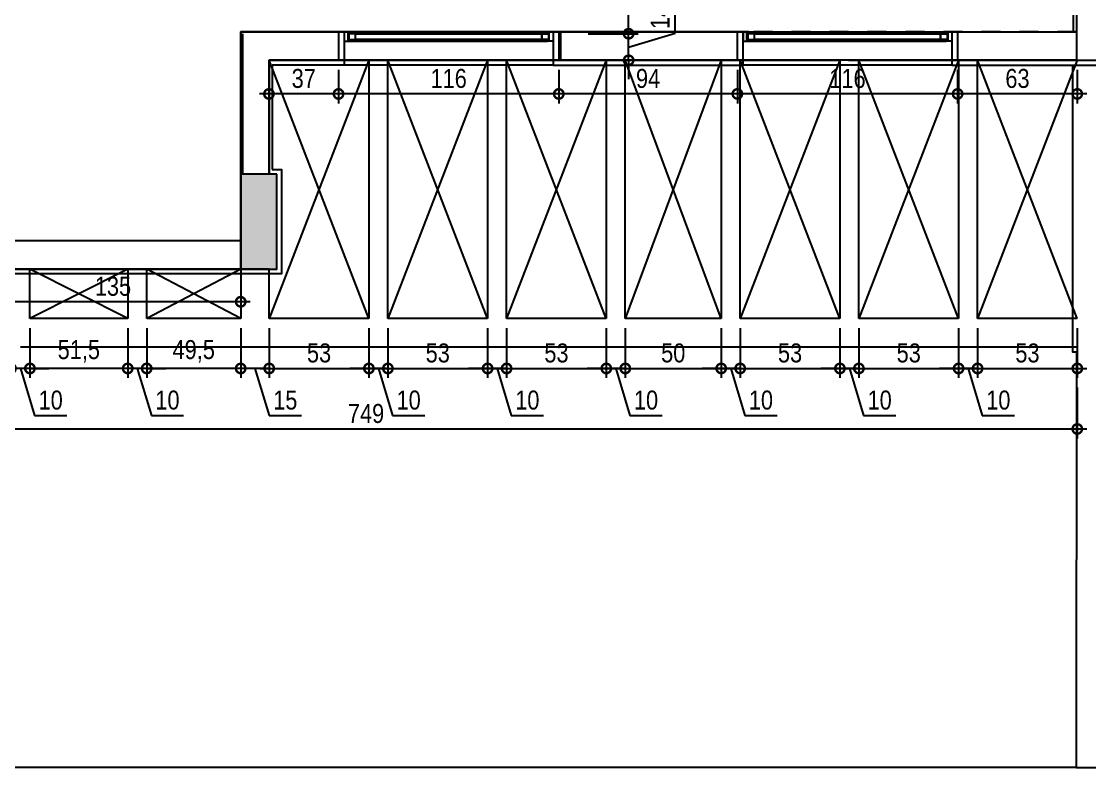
# Model space of a CAD drawing. Header units: metres. Extents: x -21 to 570, y -75 to 184.
# Drawn here: x 9.79 to 15.42, y -2.99 to 0.95 of the extents above; entities that cross this region are included whole.
import ezdxf

# ---------------------------------------------------------------- set-up
doc = ezdxf.new("R2010")
doc.units = ezdxf.units.M
for name, pattern in [('CONTINUOS', [0]), ('DASHEDX2', [1.5, 1, -0.5]), ('ESTILO_TQS_0001', [1, 0.7, -0.3])]:
    doc.linetypes.add(name, pattern=pattern)
for name, color, linetype in [('1', 232, 'DASHEDX2'), ('201', 232, 'CONTINUOS'), ('21', 232, 'Continuous'), ('210', 15, 'ESTILO_TQS_0001'), ('28', 232, 'Continuous'), ('3', 2, 'Continuous'), ('ARQ-ALV ACAB', 4, 'Continuous'), ('ARQ-ALV OSSO', 5, 'Continuous'), ('ARQ-AUX', 7, 'Continuous'), ('ARQ-AUX1', 1, 'Continuous'), ('ARQ-CAX @ 1', 1, 'Continuous'), ('ARQ-DIM', 2, 'Continuous')]:
    doc.layers.add(name, color=color, linetype=linetype)
doc.styles.add('Adesa', font='ARIALN.TTF')
doc.dimstyles.new('ADESA 1-0050', dxfattribs={"dimtxt": 0.1, "dimasz": 0.1, "dimexe": 0.05, "dimexo": 0.05, "dimgap": 0.03, "dimtad": 1, "dimdec": 1, "dimlfac": 100, "dimzin": 12, "dimtxsty": 'Adesa', "dimblk": 'DOTSMALL', "dimcen": 1, "dimdle": 0.05, "dimclrd": 1, "dimclre": 1, "dimclrt": 256, "dimazin": 3, "dimtm": 1e-09, "dimtfac": 1, "dimtdec": 1, "dimtmove": 1, "dimatfit": 0, "dimldrblk": 'DOTSMALL', "dimfxl": 0.8, "dimtvp": 2, "dimtolj": 1, "dimtzin": 0, "dimarcsym": 0})

# ---------------------------------------------------------------- blocks, each defined once
blk = doc.blocks.new('*U482')
at = {"color": 0, "linetype": 'ByBlock', "ltscale": 0.5}
for points in [[(0.02, -0.045), (0.02, -0.045), (0.02, -0.045), (0.02, -0.045), (0.02, -0.045), (0.02, -0.045), (0.02, -0.045), (0.02, -0.045), (0.02, -0.045), (0.03, -0.045), (0.03, -0.05), (0, -0.05), (0, 0), (0.03, 0), (0.03, -0.005), (0.02, -0.005), (0.02, -0.045)], [(1.08, -0.045), (1.08, -0.045), (1.08, -0.045), (1.08, -0.045), (1.08, -0.045), (1.08, -0.045), (1.08, -0.045), (1.08, -0.045), (1.08, -0.045), (1.07, -0.045), (1.07, -0.05), (1.1, -0.05), (1.1, 0), (1.07, 0), (1.07, -0.005), (1.08, -0.005), (1.08, -0.045)], [(0.025, -0.01), (0.06, -0.01), (0.06, -0.04), (0.025, -0.04)], [(1.075, -0.01), (1.04, -0.01), (1.04, -0.04), (1.075, -0.04)]]:
    blk.add_lwpolyline(points, close=True, dxfattribs=at)
at = {"color": 8, "linetype": 'ByBlock', "ltscale": 0.5}
for points in [[(1.07, 0), (0.03, 0)], [(1.07, -0.05), (0.03, -0.05)]]:
    blk.add_lwpolyline(points, dxfattribs=at)
at = {"color": 7, "linetype": 'ByBlock', "ltscale": 0.5}
blk.add_lwpolyline([(1.04, -0.01), (1.04, -0.04), (0.06, -0.04), (0.06, -0.01)], close=True, dxfattribs=at)
blk = doc.blocks.new('*U483')
at = {"color": 0, "linetype": 'ByBlock', "ltscale": 0.5}
for points in [[(0.02, -0.045), (0.02, -0.045), (0.02, -0.045), (0.02, -0.045), (0.02, -0.045), (0.02, -0.045), (0.02, -0.045), (0.02, -0.045), (0.02, -0.045), (0.03, -0.045), (0.03, -0.05), (0, -0.05), (0, 0), (0.03, 0), (0.03, -0.005), (0.02, -0.005), (0.02, -0.045)], [(1.08, -0.045), (1.08, -0.045), (1.08, -0.045), (1.08, -0.045), (1.08, -0.045), (1.08, -0.045), (1.08, -0.045), (1.08, -0.045), (1.08, -0.045), (1.07, -0.045), (1.07, -0.05), (1.1, -0.05), (1.1, 0), (1.07, 0), (1.07, -0.005), (1.08, -0.005), (1.08, -0.045)], [(0.025, -0.01), (0.06, -0.01), (0.06, -0.04), (0.025, -0.04)], [(1.075, -0.01), (1.04, -0.01), (1.04, -0.04), (1.075, -0.04)]]:
    blk.add_lwpolyline(points, close=True, dxfattribs=at)
at = {"color": 8, "linetype": 'ByBlock', "ltscale": 0.5}
for points in [[(1.07, 0), (0.03, 0)], [(1.07, -0.05), (0.03, -0.05)]]:
    blk.add_lwpolyline(points, dxfattribs=at)
at = {"color": 7, "linetype": 'ByBlock', "ltscale": 0.5}
blk.add_lwpolyline([(1.04, -0.01), (1.04, -0.04), (0.06, -0.04), (0.06, -0.01)], close=True, dxfattribs=at)
blk = doc.blocks.new('EST-PR-012-BAR-R02')
at = {"layer": '1', "color": 1, "linetype": 'CONTINUOS'}
blk.add_line((-1263.01, -89), (-1248.01, -89), dxfattribs=at)
for points in [[(-1477.5, 77), (-1535, 77)], [(-1415, 77), (-1477.5, 77)], [(-1352.5, 77), (-1415, 77)], [(-1292, 77), (-1352.5, 77)], [(-1229.5, 77), (-1292, 77)], [(-1167, 77), (-1229.5, 77)], [(-1102, 77), (-1167, 77)], [(-1040.01, 77), (-1102, 77)], [(-978.51, 77), (-1040.01, 77)], [(-1535, 62), (-1482.5, 62)], [(-1482.5, 62), (-1482.5, -74)], [(-1472.5, 62), (-1420, 62)], [(-1472.5, -74), (-1472.5, 62)], [(-1420, 62), (-1420, -74)], [(-1410, 62), (-1357.5, 62)], [(-1410, -74), (-1410, 62)], [(-1357.5, 62), (-1357.5, -74)], [(-1347.5, 62), (-1297, 62)], [(-1347.5, -74), (-1347.5, 62)], [(-1297, 62), (-1297, -74)], [(-1287, 62), (-1234.5, 62)], [(-1287, -74), (-1287, 62)], [(-1234.5, 62), (-1234.5, -74)], [(-1224.5, 62), (-1172, 62)], [(-1224.5, -74), (-1224.5, 62)], [(-1172, 62), (-1172, -74)], [(-1162, 62), (-1109.5, 62)], [(-1162, -74), (-1162, 62)], [(-1109.5, 62), (-1109.5, 36)], [(-1094.5, 62), (-1045.01, 62)], [(-1094.5, 36), (-1094.5, 62)], [(-1045.01, 62), (-1045.01, 36)], [(-1035.01, 62), (-983.51, 62)], [(-1035.01, 36), (-1035.01, 62)], [(-983.51, 62), (-983.51, 36)], [(-1045.01, 36), (-1094.5, 36)], [(-983.51, 36), (-1035.01, 36)], [(-1109.5, -14), (-1109.5, -74)], [(-1094.5, -89), (-1094.5, -14)], [(-1482.5, -74), (-1535, -74)], [(-1420, -74), (-1472.5, -74)], [(-1357.5, -74), (-1410, -74)], [(-1297, -74), (-1347.5, -74)], [(-1255.51, -74), (-1287, -74)], [(-1263.01, -74), (-1263.01, -89)], [(-1234.5, -74), (-1255.51, -74)], [(-1224.5, -74), (-1234.5, -74)], [(-1172, -74), (-1224.5, -74)], [(-1162, -74), (-1172, -74)], [(-1109.5, -74), (-1162, -74)], [(-1248.01, -89), (-1227.94, -89)], [(-1227.94, -89), (-1165.72, -89)], [(-1165.72, -89), (-1094.5, -89)]]:
    blk.add_lwpolyline(points, dxfattribs=at)
at = {"layer": '21'}
for p, q in [((-1535, -74), (-1482.5, 62)), ((-1535, 62), (-1482.5, -74)), ((-1472.5, -74), (-1420, 62)), ((-1472.5, 62), (-1420, -74)), ((-1410, -74), (-1357.5, 62)), ((-1410, 62), (-1357.5, -74)), ((-1347.5, -74), (-1297, 62)), ((-1347.5, 62), (-1297, -74)), ((-1287, -74), (-1234.5, 62)), ((-1287, 62), (-1234.5, -74)), ((-1224.5, -74), (-1172, 62)), ((-1224.5, 62), (-1172, -74)), ((-1162, -74), (-1109.5, 62)), ((-1162, 62), (-1109.5, -74)), ((-1094.5, 36), (-1045.01, 62)), ((-1094.5, 62), (-1045.01, 36)), ((-1035.01, 36), (-983.51, 62)), ((-1035.01, 62), (-983.51, 36))]:
    blk.add_line(p, q, dxfattribs=at)
at = {"layer": '210'}
for p, q in [((-1045.01, 36), (-1035.01, 36)), ((-983.51, 36), (-973.51, 36)), ((-1482.5, -74), (-1472.5, -74)), ((-1420, -74), (-1410, -74)), ((-1357.5, -74), (-1347.5, -74)), ((-1297, -74), (-1287, -74))]:
    blk.add_line(p, q, dxfattribs=at)
blk = doc.blocks.new('est-lo-12-bar-r05')
at = {"layer": '3'}
h = blk.add_hatch(color=8, dxfattribs=at)
h.dxf.hatch_style = 1
h.paths.add_polyline_path([(265.995777, -14.002855), (284.995777, -14.002855), (284.995777, 35.997145), (265.995777, 35.997145)])
h.paths.add_polyline_path([(574.479516, -14.002855), (593.479516, -14.002855), (593.479516, 35.997145), (574.479516, 35.997145)])
h.paths.add_polyline_path([(574.479516, -677.000531), (593.479516, -677.000531), (593.479516, -627.000531), (574.479516, -627.000531)])
h.paths.add_polyline_path([(265.995777, -677.000531), (284.995777, -677.000531), (284.995777, -627.000531), (265.995777, -627.000531)])
h.paths.add_polyline_path([(-805.000061, -14.002855), (-786.000061, -14.002855), (-786.000061, 35.997145), (-805.000061, 35.997145)])
h.paths.add_polyline_path([(-1113.500883, -14.002855), (-1094.500883, -14.002855), (-1094.500883, 35.997145), (-1113.500883, 35.997145)])
h.paths.add_polyline_path([(-1113.500883, -677.000531), (-1094.500883, -677.000531), (-1094.500883, -627.000531), (-1113.500883, -627.000531)])
h.paths.add_polyline_path([(-805.000061, -677.000531), (-786.000061, -677.000531), (-786.000061, -627.000531), (-805.000061, -627.000531)])
at = {"layer": '1'}
blk.add_line((-1262.006951, -89.0016), (-1249.006951, -89.0016), dxfattribs=at)
for points in [[(-1254.506951, -74.0016), (-1534.499687, -74.0016)], [(-1234.500883, -74.0016), (-1254.506951, -74.0016)], [(-1224.500883, -74.0016), (-1234.500883, -74.0016)], [(-1249.006951, -89.0016), (-1227.936476, -89.0016)]]:
    blk.add_lwpolyline(points, dxfattribs=at)
at = {"layer": '201', "linetype": 'ESTILO_TQS_0001'}
blk.add_lwpolyline([(-1534.499687, -89.0016), (-1262.006951, -89.0016)], dxfattribs=at)
at = {"layer": '28'}
for p, q in [((-1095.500883, -88.0016), (-1095.500883, -14.002855)), ((-1534.499687, -74.0016), (-1548.499687, -74.0016)), ((-1534.499687, -245.501325), (-1534.499687, -89.0016))]:
    blk.add_line(p, q, dxfattribs=at)
for points in [[(-1094.500883, 20.996335), (-805.000061, 20.996335), (-805.000061, 35.996335), (-1094.500883, 35.996335), (-1094.500883, 20.996335)], [(-805.000061, 35.996335), (-1094.500883, 35.996335)], [(-1094.500883, 20.996335), (-805.000061, 20.996335)], [(-1534.499687, -89.0016), (-1534.499687, -74.0016), (-1109.500883, -74.0016), (-1109.500883, -14.002855), (-1094.500883, -14.002855), (-1094.500883, -89.0016), (-1534.499687, -89.0016)], [(-1109.500883, -14.002855), (-1109.500883, -74.0016)], [(-1094.500883, -89.0016), (-1094.500883, -14.002855)], [(-1172.000883, -74.0016), (-1224.500883, -74.0016)], [(-1162.000883, -74.0016), (-1172.000883, -74.0016)], [(-1109.500883, -74.0016), (-1162.000883, -74.0016)], [(-1227.936476, -89.0016), (-1165.722246, -89.0016)], [(-1165.722246, -89.0016), (-1094.500883, -89.0016)]]:
    blk.add_lwpolyline(points, dxfattribs=at)
at = {"layer": '3', "linetype": 'Continuous'}
blk.add_lwpolyline([(-1113.500883, -14.002855), (-1094.500883, -14.002855), (-1094.500883, 35.997145), (-1113.500883, 35.997145), (-1113.500883, -14.002855)], dxfattribs=at)
blk = doc.blocks.new('COBERTURA')
at = {"layer": 'ARQ-ALV ACAB'}
for p, q in [((-11.12, 0.385), (-9.57, 0.385)), ((-11.1101, -0.7135), (-11.1101, -0.1651)), ((-11.49, -0.715), (-11.1101, -0.7135)), ((-11.49, -0.89), (-11.49, -0.715))]:
    blk.add_line(p, q, dxfattribs=at)
at = {"layer": 'ARQ-ALV ACAB', "elevation": 0}
for points in [[(-11.1101, -0.1651), (-11.16, -0.1651), (-11.16, 0.3849), (-11.0951, 0.385)], [(-14.72, -0.89), (-14.69, -0.89)]]:
    blk.add_lwpolyline(points, dxfattribs=at)
at = {"layer": 'ARQ-ALV ACAB'}
for points in [[(-14.69, -0.715), (-15.505, -0.715), (-15.505, -3.205), (-15.505, -5.695), (-14.69, -5.695)], [(-14.69, -0.89), (-14.69, -0.715)], [(-11.46, -0.89), (-11.49, -0.89)]]:
    blk.add_lwpolyline(points, dxfattribs=at)
blk.add_lwpolyline([(-13.59, -0.89), (-12.59, -0.89), (-12.59, -0.715), (-13.59, -0.715)], close=True, dxfattribs=at)
at = {"layer": 'ARQ-ALV OSSO'}
for points in [[(-11.095, 0.3599), (-11.095, 0.36), (-9.6, 0.36), (-9.6, 0.2099), (-10.945, 0.2099), (-10.945, -0.89), (-11.46, -0.89), (-11.46, -0.74), (-11.0951, -0.7401), (-11.095, -0.1401)], [(-14.72, -0.74), (-15.48, -0.74), (-15.48, -3.2051), (-15.48, -5.67), (-14.72, -5.67)], [(-14.72, -0.89), (-14.72, -0.74)], [(-14.72, -0.89), (-15.33, -0.89), (-15.33, -3.205), (-15.33, -5.52), (-14.72, -5.5199)]]:
    blk.add_lwpolyline(points, dxfattribs=at)
at = {"layer": 'ARQ-ALV OSSO', "elevation": 0}
for points in [[(-14.72, -0.74), (-15.48, -0.74)], [(-12.7151, -0.74), (-13.56, -0.74)]]:
    blk.add_lwpolyline(points, dxfattribs=at)
at = {"layer": 'ARQ-ALV OSSO'}
blk.add_lwpolyline([(-13.56, -0.89), (-12.62, -0.89), (-12.62, -0.74), (-13.56, -0.74)], close=True, dxfattribs=at)
at = {"layer": 'ARQ-AUX', "elevation": 0}
for points in [[(-15.3449, 2.9853), (-5.195, 2.9848)], [(-14.69, -0.715), (-13.585, -0.715)]]:
    blk.add_lwpolyline(points, dxfattribs=at)
at = {"layer": 'ARQ-AUX'}
blk.add_lwpolyline([(-12.59, -0.715), (-11.485, -0.715)], dxfattribs=at)
at = {"layer": 'ARQ-AUX1'}
blk.add_lwpolyline([(-15.325, -0.7152), (-15.325, 0.7949), (-15.345, 0.7949), (-15.3449, 2.9851), (-15.485, 2.9851), (-15.485, 0.7949), (-15.505, 0.7949), (-15.5051, -0.7149)], dxfattribs=at)
at = {"linetype": 'Continuous', "xscale": 0.01, "yscale": 0.01, "zscale": 0.01}
for name, p in [('est-lo-12-bar-r05', (0, 0)), ('EST-PR-012-BAR-R02', (0, -0.0001, 0))]:
    blk.add_blockref(name, p, dxfattribs=at)
at = {"layer": 'ARQ-CAX @ 1'}
for name, p in [('*U482', (-14.69, -0.84, 0)), ('*U483', (-12.59, -0.8399))]:
    blk.add_blockref(name, p, dxfattribs=at)
blk = doc.blocks.new('_DotSmall')
at = {"color": 0, "linetype": 'ByBlock', "const_width": 0.5}
blk.add_lwpolyline([(-0.0625, 0, 1), (0.0625, 0, 1)], format="xyb", close=True, dxfattribs=at)
blk = doc.blocks.new('*D144')
at = {"layer": 'ARQ-DIM', "color": 1, "lineweight": -2, "transparency": 16777216}
for p, q in [((14.72, 0.69), (14.72, 0.5128)), ((15.35, 0.6901), (15.35, 0.5128)), ((15.4, 0.5628), (14.67, 0.5628))]:
    blk.add_line(p, q, dxfattribs=at)
at = {"layer": 'Defpoints', "color": 0, "transparency": 16777216}
for p in [(14.72, 0.74), (15.35, 0.7401, 0), (14.72, 0.5628)]:
    blk.add_point(p, dxfattribs=at)
at = {"layer": 'ARQ-DIM', "color": 1, "lineweight": -2, "transparency": 16777216, "xscale": 0.1, "yscale": 0.1, "zscale": 0.1, "rotation": 180}
blk.add_blockref('_DotSmall', (14.72, 0.5628), dxfattribs=at)
at = {"layer": 'ARQ-DIM', "color": 1, "lineweight": -2, "transparency": 16777216, "xscale": 0.1, "yscale": 0.1, "zscale": 0.1}
blk.add_blockref('_DotSmall', (15.35, 0.5628), dxfattribs=at)
at = {"layer": 'ARQ-DIM', "transparency": 16777216, "insert": (15.035, 0.6438), "char_height": 0.1, "attachment_point": 5, "style": 'Adesa'}
blk.add_mtext('\\A1;63', dxfattribs=at)
blk = doc.blocks.new('*D145')
at = {"layer": 'ARQ-DIM', "color": 1, "lineweight": -2, "transparency": 16777216}
for p, q in [((13.56, 0.69), (13.56, 0.5128)), ((14.72, 0.69), (14.72, 0.5128)), ((14.77, 0.5628), (13.51, 0.5628))]:
    blk.add_line(p, q, dxfattribs=at)
at = {"layer": 'Defpoints', "color": 0, "transparency": 16777216}
for p in [(13.56, 0.74, 0), (14.72, 0.74, 0), (13.56, 0.5628)]:
    blk.add_point(p, dxfattribs=at)
at = {"layer": 'ARQ-DIM', "color": 1, "lineweight": -2, "transparency": 16777216, "xscale": 0.1, "yscale": 0.1, "zscale": 0.1, "rotation": 180}
blk.add_blockref('_DotSmall', (13.56, 0.5628), dxfattribs=at)
at = {"layer": 'ARQ-DIM', "color": 1, "lineweight": -2, "transparency": 16777216, "xscale": 0.1, "yscale": 0.1, "zscale": 0.1}
blk.add_blockref('_DotSmall', (14.72, 0.5628), dxfattribs=at)
at = {"layer": 'ARQ-DIM', "transparency": 16777216, "insert": (14.14, 0.6438), "char_height": 0.1, "attachment_point": 5, "style": 'Adesa'}
blk.add_mtext('\\A1;116', dxfattribs=at)
blk = doc.blocks.new('*D146')
at = {"layer": 'ARQ-DIM', "color": 1, "lineweight": -2, "transparency": 16777216}
for p, q in [((12.62, 0.69), (12.62, 0.5128)), ((13.56, 0.69), (13.56, 0.5128)), ((13.61, 0.5628), (12.57, 0.5628))]:
    blk.add_line(p, q, dxfattribs=at)
at = {"layer": 'Defpoints', "color": 0, "transparency": 16777216}
for p in [(12.62, 0.74, 0), (13.56, 0.74, 0), (12.62, 0.5628)]:
    blk.add_point(p, dxfattribs=at)
at = {"layer": 'ARQ-DIM', "color": 1, "lineweight": -2, "transparency": 16777216, "xscale": 0.1, "yscale": 0.1, "zscale": 0.1, "rotation": 180}
blk.add_blockref('_DotSmall', (12.62, 0.5628), dxfattribs=at)
at = {"layer": 'ARQ-DIM', "color": 1, "lineweight": -2, "transparency": 16777216, "xscale": 0.1, "yscale": 0.1, "zscale": 0.1}
blk.add_blockref('_DotSmall', (13.56, 0.5628), dxfattribs=at)
at = {"layer": 'ARQ-DIM', "transparency": 16777216, "insert": (13.09, 0.6438), "char_height": 0.1, "attachment_point": 5, "style": 'Adesa'}
blk.add_mtext('\\A1;94', dxfattribs=at)
blk = doc.blocks.new('*D147')
at = {"layer": 'ARQ-DIM', "color": 1, "lineweight": -2, "transparency": 16777216}
for p, q in [((11.46, 0.69), (11.46, 0.5128)), ((12.62, 0.69), (12.62, 0.5128)), ((12.67, 0.5628), (11.41, 0.5628))]:
    blk.add_line(p, q, dxfattribs=at)
at = {"layer": 'Defpoints', "color": 0, "transparency": 16777216}
for p in [(11.46, 0.74, 0), (12.62, 0.74, 0), (11.46, 0.5628)]:
    blk.add_point(p, dxfattribs=at)
at = {"layer": 'ARQ-DIM', "color": 1, "lineweight": -2, "transparency": 16777216, "xscale": 0.1, "yscale": 0.1, "zscale": 0.1, "rotation": 180}
blk.add_blockref('_DotSmall', (11.46, 0.5628), dxfattribs=at)
at = {"layer": 'ARQ-DIM', "color": 1, "lineweight": -2, "transparency": 16777216, "xscale": 0.1, "yscale": 0.1, "zscale": 0.1}
blk.add_blockref('_DotSmall', (12.62, 0.5628), dxfattribs=at)
at = {"layer": 'ARQ-DIM', "transparency": 16777216, "insert": (12.04, 0.6438), "char_height": 0.1, "attachment_point": 5, "style": 'Adesa'}
blk.add_mtext('\\A1;116', dxfattribs=at)
blk = doc.blocks.new('*D148')
at = {"layer": 'ARQ-DIM', "color": 1, "lineweight": -2, "transparency": 16777216}
for p, q in [((11.0937, 0.6934), (11.0937, 0.5128)), ((11.46, 0.69), (11.46, 0.5128)), ((11.51, 0.5628), (11.0437, 0.5628))]:
    blk.add_line(p, q, dxfattribs=at)
at = {"layer": 'Defpoints', "color": 0, "transparency": 16777216}
for p in [(11.0937, 0.7434, 0), (11.46, 0.74, 0), (11.0937, 0.5628)]:
    blk.add_point(p, dxfattribs=at)
at = {"layer": 'ARQ-DIM', "color": 1, "lineweight": -2, "transparency": 16777216, "xscale": 0.1, "yscale": 0.1, "zscale": 0.1, "rotation": 180}
blk.add_blockref('_DotSmall', (11.0937, 0.5628), dxfattribs=at)
at = {"layer": 'ARQ-DIM', "color": 1, "lineweight": -2, "transparency": 16777216, "xscale": 0.1, "yscale": 0.1, "zscale": 0.1}
blk.add_blockref('_DotSmall', (11.46, 0.5628), dxfattribs=at)
at = {"layer": 'ARQ-DIM', "transparency": 16777216, "insert": (11.2769, 0.6438), "char_height": 0.1, "attachment_point": 5, "style": 'Adesa'}
blk.add_mtext('\\A1;37', dxfattribs=at)
blk = doc.blocks.new('*D149')
at = {"layer": 'ARQ-DIM', "color": 1, "lineweight": -2, "transparency": 16777216}
for p, q in [((9.6, -0.41), (9.6, -0.5818)), ((10.945, -0.4099), (10.945, -0.5818)), ((10.995, -0.5318), (9.55, -0.5318))]:
    blk.add_line(p, q, dxfattribs=at)
at = {"layer": 'Defpoints', "color": 0, "transparency": 16777216}
for p in [(9.6, -0.36, 0), (10.945, -0.3599, 0), (9.6, -0.5318)]:
    blk.add_point(p, dxfattribs=at)
at = {"layer": 'ARQ-DIM', "color": 1, "lineweight": -2, "transparency": 16777216, "xscale": 0.1, "yscale": 0.1, "zscale": 0.1, "rotation": 180}
blk.add_blockref('_DotSmall', (9.6, -0.5318), dxfattribs=at)
at = {"layer": 'ARQ-DIM', "color": 1, "lineweight": -2, "transparency": 16777216, "xscale": 0.1, "yscale": 0.1, "zscale": 0.1}
blk.add_blockref('_DotSmall', (10.945, -0.5318), dxfattribs=at)
at = {"layer": 'ARQ-DIM', "transparency": 16777216, "insert": (10.2725, -0.4508), "char_height": 0.1, "attachment_point": 5, "style": 'Adesa'}
blk.add_mtext('\\A1;135', dxfattribs=at)
blk = doc.blocks.new('*D43')
at = {"layer": 'ARQ-DIM', "color": 1, "lineweight": -2, "transparency": 16777216}
for p, q in [((13.2332, 0.8837), (13.2332, 1.0531)), ((12.9876, 0.8799), (12.9876, 0.9799)), ((12.775, 0.8799), (13.0376, 0.8799)), ((12.9876, 0.81), (13.2332, 0.8837)), ((12.9876, 0.74), (12.9876, 0.8799)), ((12.9876, 0.74), (12.9876, 0.8799)), ((12.775, 0.74), (13.0376, 0.74)), ((12.9876, 0.74), (12.9876, 0.64))]:
    blk.add_line(p, q, dxfattribs=at)
at = {"layer": 'Defpoints', "color": 0, "transparency": 16777216}
for p in [(12.725, 0.8799, 0), (12.9876, 0.8799), (12.725, 0.74, 0)]:
    blk.add_point(p, dxfattribs=at)
at = {"layer": 'ARQ-DIM', "color": 1, "lineweight": -2, "transparency": 16777216, "xscale": 0.1, "yscale": 0.1, "zscale": 0.1}
for p, rotation in [((12.9876, 0.8799), 270), ((12.9876, 0.74), 90)]:
    blk.add_blockref('_DotSmall', p, dxfattribs=dict(at, rotation=rotation))
at = {"layer": 'ARQ-DIM', "transparency": 16777216, "insert": (13.153, 0.9684), "char_height": 0.1, "attachment_point": 5, "rotation": 90, "style": 'Adesa'}
blk.add_mtext('\\A1;14', dxfattribs=at)
blk = doc.blocks.new('*D44')
at = {"layer": 'ARQ-DIM', "color": 1, "lineweight": -2, "transparency": 16777216}
for p, q in [((12.9876, 0.83), (12.9876, 5.57)), ((12.775, 5.52), (13.0376, 5.52)), ((12.775, 0.88), (13.0376, 0.88))]:
    blk.add_line(p, q, dxfattribs=at)
at = {"layer": 'Defpoints', "color": 0, "transparency": 16777216}
for p in [(12.725, 5.52, 0), (12.9876, 5.52), (12.725, 0.88, 0)]:
    blk.add_point(p, dxfattribs=at)
at = {"layer": 'ARQ-DIM', "color": 1, "lineweight": -2, "transparency": 16777216, "xscale": 0.1, "yscale": 0.1, "zscale": 0.1}
for p, rotation in [((12.9876, 5.52), 90), ((12.9876, 0.88), 270)]:
    blk.add_blockref('_DotSmall', p, dxfattribs=dict(at, rotation=rotation))
at = {"layer": 'ARQ-DIM', "transparency": 16777216, "insert": (12.9065, 3.2), "char_height": 0.1, "attachment_point": 5, "rotation": 90, "style": 'Adesa'}
blk.add_mtext('\\A1;464', dxfattribs=at)
blk = doc.blocks.new('*D121')
at = {"layer": 'ARQ-DIM', "color": 1, "lineweight": -2, "transparency": 16777216}
for p, q in [((7.86, -0.82), (7.86, -1.2517)), ((15.35, -0.983), (15.35, -1.2517)), ((7.81, -1.2017), (15.4, -1.2017))]:
    blk.add_line(p, q, dxfattribs=at)
at = {"layer": 'Defpoints', "color": 0, "transparency": 16777216}
for p in [(7.86, -0.77, 0), (15.35, -0.933), (15.35, -1.2017)]:
    blk.add_point(p, dxfattribs=at)
at = {"layer": 'ARQ-DIM', "color": 1, "lineweight": -2, "transparency": 16777216, "xscale": 0.1, "yscale": 0.1, "zscale": 0.1, "rotation": 180}
blk.add_blockref('_DotSmall', (7.86, -1.2017), dxfattribs=at)
at = {"layer": 'ARQ-DIM', "color": 1, "lineweight": -2, "transparency": 16777216, "xscale": 0.1, "yscale": 0.1, "zscale": 0.1}
blk.add_blockref('_DotSmall', (15.35, -1.2017), dxfattribs=at)
at = {"layer": 'ARQ-DIM', "transparency": 16777216, "insert": (11.605, -1.1207), "char_height": 0.1, "attachment_point": 5, "style": 'Adesa'}
blk.add_mtext('\\A1;749', dxfattribs=at)
blk = doc.blocks.new('*D122')
at = {"layer": 'ARQ-DIM', "color": 1, "lineweight": -2, "transparency": 16777216}
for p, q in [((14.2, -0.67), (14.2, -0.933)), ((14.725, -0.67), (14.725, -0.933)), ((14.15, -0.883), (14.775, -0.883))]:
    blk.add_line(p, q, dxfattribs=at)
at = {"layer": 'Defpoints', "color": 0, "transparency": 16777216}
for p in [(14.2, -0.62, 0), (14.725, -0.62, 0), (14.725, -0.883)]:
    blk.add_point(p, dxfattribs=at)
at = {"layer": 'ARQ-DIM', "color": 1, "lineweight": -2, "transparency": 16777216, "xscale": 0.1, "yscale": 0.1, "zscale": 0.1, "rotation": 180}
blk.add_blockref('_DotSmall', (14.2, -0.883), dxfattribs=at)
at = {"layer": 'ARQ-DIM', "color": 1, "lineweight": -2, "transparency": 16777216, "xscale": 0.1, "yscale": 0.1, "zscale": 0.1}
blk.add_blockref('_DotSmall', (14.725, -0.883), dxfattribs=at)
at = {"layer": 'ARQ-DIM', "transparency": 16777216, "insert": (14.4625, -0.8019), "char_height": 0.1, "attachment_point": 5, "style": 'Adesa'}
blk.add_mtext('\\A1;53', dxfattribs=at)
blk = doc.blocks.new('*D123')
at = {"layer": 'ARQ-DIM', "color": 1, "lineweight": -2, "transparency": 16777216}
for p, q in [((14.825, -0.67), (14.825, -0.933)), ((15.35, -0.67), (15.35, -0.933)), ((14.775, -0.883), (15.4, -0.883))]:
    blk.add_line(p, q, dxfattribs=at)
at = {"layer": 'Defpoints', "color": 0, "transparency": 16777216}
for p in [(14.825, -0.62, 0), (15.35, -0.62, 0), (15.35, -0.883)]:
    blk.add_point(p, dxfattribs=at)
at = {"layer": 'ARQ-DIM', "color": 1, "lineweight": -2, "transparency": 16777216, "xscale": 0.1, "yscale": 0.1, "zscale": 0.1, "rotation": 180}
blk.add_blockref('_DotSmall', (14.825, -0.883), dxfattribs=at)
at = {"layer": 'ARQ-DIM', "color": 1, "lineweight": -2, "transparency": 16777216, "xscale": 0.1, "yscale": 0.1, "zscale": 0.1}
blk.add_blockref('_DotSmall', (15.35, -0.883), dxfattribs=at)
at = {"layer": 'ARQ-DIM', "transparency": 16777216, "insert": (15.0875, -0.8019), "char_height": 0.1, "attachment_point": 5, "style": 'Adesa'}
blk.add_mtext('\\A1;53', dxfattribs=at)
blk = doc.blocks.new('*D124')
at = {"layer": 'ARQ-DIM', "color": 1, "lineweight": -2, "transparency": 16777216}
for p, q in [((10.4501, -0.67), (10.4501, -0.933)), ((10.945, -0.67), (10.945, -0.933)), ((10.995, -0.883), (10.4001, -0.883))]:
    blk.add_line(p, q, dxfattribs=at)
at = {"layer": 'Defpoints', "color": 0, "transparency": 16777216}
for p in [(10.4501, -0.62, 0), (10.945, -0.62, 0), (10.4501, -0.883)]:
    blk.add_point(p, dxfattribs=at)
at = {"layer": 'ARQ-DIM', "color": 1, "lineweight": -2, "transparency": 16777216, "xscale": 0.1, "yscale": 0.1, "zscale": 0.1, "rotation": 180}
blk.add_blockref('_DotSmall', (10.4501, -0.883), dxfattribs=at)
at = {"layer": 'ARQ-DIM', "color": 1, "lineweight": -2, "transparency": 16777216, "xscale": 0.1, "yscale": 0.1, "zscale": 0.1}
blk.add_blockref('_DotSmall', (10.945, -0.883), dxfattribs=at)
at = {"layer": 'ARQ-DIM', "transparency": 16777216, "insert": (10.6976, -0.7929), "char_height": 0.1, "attachment_point": 5, "style": 'Adesa'}
blk.add_mtext('\\A1;49,5', dxfattribs=at)
blk = doc.blocks.new('*D125')
at = {"layer": 'ARQ-DIM', "color": 1, "lineweight": -2, "transparency": 16777216}
for p, q in [((9.8351, -0.67), (9.8351, -0.933)), ((10.3501, -0.67), (10.3501, -0.933)), ((10.4001, -0.883), (9.7851, -0.883))]:
    blk.add_line(p, q, dxfattribs=at)
at = {"layer": 'Defpoints', "color": 0, "transparency": 16777216}
for p in [(9.8351, -0.62, 0), (10.3501, -0.62, 0), (9.8351, -0.883)]:
    blk.add_point(p, dxfattribs=at)
at = {"layer": 'ARQ-DIM', "color": 1, "lineweight": -2, "transparency": 16777216, "xscale": 0.1, "yscale": 0.1, "zscale": 0.1, "rotation": 180}
blk.add_blockref('_DotSmall', (9.8351, -0.883), dxfattribs=at)
at = {"layer": 'ARQ-DIM', "color": 1, "lineweight": -2, "transparency": 16777216, "xscale": 0.1, "yscale": 0.1, "zscale": 0.1}
blk.add_blockref('_DotSmall', (10.3501, -0.883), dxfattribs=at)
at = {"layer": 'ARQ-DIM', "transparency": 16777216, "insert": (10.0926, -0.7929), "char_height": 0.1, "attachment_point": 5, "style": 'Adesa'}
blk.add_mtext('\\A1;51,5', dxfattribs=at)
blk = doc.blocks.new('*D209')
at = {"layer": 'ARQ-DIM', "color": 1, "lineweight": -2, "transparency": 16777216}
for p, q in [((14.725, -0.72), (14.725, -0.933)), ((14.825, -0.72), (14.825, -0.933)), ((14.725, -0.883), (14.625, -0.883)), ((14.825, -0.883), (14.725, -0.883)), ((14.825, -0.883), (14.725, -0.883)), ((14.775, -0.883), (14.8495, -1.1312)), ((14.825, -0.883), (14.925, -0.883)), ((14.8495, -1.1312), (15.0189, -1.1312))]:
    blk.add_line(p, q, dxfattribs=at)
at = {"layer": 'Defpoints', "color": 0, "transparency": 16777216}
for p in [(14.725, -0.67), (14.825, -0.67), (14.725, -0.883)]:
    blk.add_point(p, dxfattribs=at)
at = {"layer": 'ARQ-DIM', "color": 1, "lineweight": -2, "transparency": 16777216, "xscale": 0.1, "yscale": 0.1, "zscale": 0.1}
blk.add_blockref('_DotSmall', (14.725, -0.883), dxfattribs=at)
at = {"layer": 'ARQ-DIM', "color": 1, "lineweight": -2, "transparency": 16777216, "xscale": 0.1, "yscale": 0.1, "zscale": 0.1, "rotation": 180}
blk.add_blockref('_DotSmall', (14.825, -0.883), dxfattribs=at)
at = {"layer": 'ARQ-DIM', "transparency": 16777216, "insert": (14.9342, -1.0501), "char_height": 0.1, "attachment_point": 5, "style": 'Adesa'}
blk.add_mtext('\\A1;10', dxfattribs=at)
blk = doc.blocks.new('*D210')
at = {"layer": 'ARQ-DIM', "color": 1, "lineweight": -2, "transparency": 16777216}
for p, q in [((13.575, -0.67), (13.575, -0.933)), ((14.1, -0.67), (14.1, -0.933)), ((13.525, -0.883), (14.15, -0.883))]:
    blk.add_line(p, q, dxfattribs=at)
at = {"layer": 'Defpoints', "color": 0, "transparency": 16777216}
for p in [(13.575, -0.62, 0), (14.1, -0.62, 0), (14.1, -0.883)]:
    blk.add_point(p, dxfattribs=at)
at = {"layer": 'ARQ-DIM', "color": 1, "lineweight": -2, "transparency": 16777216, "xscale": 0.1, "yscale": 0.1, "zscale": 0.1, "rotation": 180}
blk.add_blockref('_DotSmall', (13.575, -0.883), dxfattribs=at)
at = {"layer": 'ARQ-DIM', "color": 1, "lineweight": -2, "transparency": 16777216, "xscale": 0.1, "yscale": 0.1, "zscale": 0.1}
blk.add_blockref('_DotSmall', (14.1, -0.883), dxfattribs=at)
at = {"layer": 'ARQ-DIM', "transparency": 16777216, "insert": (13.8375, -0.8019), "char_height": 0.1, "attachment_point": 5, "style": 'Adesa'}
blk.add_mtext('\\A1;53', dxfattribs=at)
blk = doc.blocks.new('*D211')
at = {"layer": 'ARQ-DIM', "color": 1, "lineweight": -2, "transparency": 16777216}
for p, q in [((14.1, -0.72), (14.1, -0.933)), ((14.2, -0.72), (14.2, -0.933)), ((14.1, -0.883), (14, -0.883)), ((14.2, -0.883), (14.1, -0.883)), ((14.2, -0.883), (14.1, -0.883)), ((14.15, -0.883), (14.2245, -1.1312)), ((14.2, -0.883), (14.3, -0.883)), ((14.2245, -1.1312), (14.3939, -1.1312))]:
    blk.add_line(p, q, dxfattribs=at)
at = {"layer": 'Defpoints', "color": 0, "transparency": 16777216}
for p in [(14.1, -0.67), (14.2, -0.67), (14.1, -0.883)]:
    blk.add_point(p, dxfattribs=at)
at = {"layer": 'ARQ-DIM', "color": 1, "lineweight": -2, "transparency": 16777216, "xscale": 0.1, "yscale": 0.1, "zscale": 0.1}
blk.add_blockref('_DotSmall', (14.1, -0.883), dxfattribs=at)
at = {"layer": 'ARQ-DIM', "color": 1, "lineweight": -2, "transparency": 16777216, "xscale": 0.1, "yscale": 0.1, "zscale": 0.1, "rotation": 180}
blk.add_blockref('_DotSmall', (14.2, -0.883), dxfattribs=at)
at = {"layer": 'ARQ-DIM', "transparency": 16777216, "insert": (14.3092, -1.0501), "char_height": 0.1, "attachment_point": 5, "style": 'Adesa'}
blk.add_mtext('\\A1;10', dxfattribs=at)
blk = doc.blocks.new('*D212')
at = {"layer": 'ARQ-DIM', "color": 1, "lineweight": -2, "transparency": 16777216}
for p, q in [((12.97, -0.67), (12.97, -0.933)), ((13.475, -0.67), (13.475, -0.933)), ((12.92, -0.883), (13.525, -0.883))]:
    blk.add_line(p, q, dxfattribs=at)
at = {"layer": 'Defpoints', "color": 0, "transparency": 16777216}
for p in [(12.97, -0.62, 0), (13.475, -0.62, 0), (13.475, -0.883)]:
    blk.add_point(p, dxfattribs=at)
at = {"layer": 'ARQ-DIM', "color": 1, "lineweight": -2, "transparency": 16777216, "xscale": 0.1, "yscale": 0.1, "zscale": 0.1, "rotation": 180}
blk.add_blockref('_DotSmall', (12.97, -0.883), dxfattribs=at)
at = {"layer": 'ARQ-DIM', "color": 1, "lineweight": -2, "transparency": 16777216, "xscale": 0.1, "yscale": 0.1, "zscale": 0.1}
blk.add_blockref('_DotSmall', (13.475, -0.883), dxfattribs=at)
at = {"layer": 'ARQ-DIM', "transparency": 16777216, "insert": (13.2225, -0.8019), "char_height": 0.1, "attachment_point": 5, "style": 'Adesa'}
blk.add_mtext('\\A1;50', dxfattribs=at)
blk = doc.blocks.new('*D213')
at = {"layer": 'ARQ-DIM', "color": 1, "lineweight": -2, "transparency": 16777216}
for p, q in [((13.475, -0.72), (13.475, -0.933)), ((13.575, -0.72), (13.575, -0.933)), ((13.475, -0.883), (13.375, -0.883)), ((13.575, -0.883), (13.475, -0.883)), ((13.575, -0.883), (13.475, -0.883)), ((13.525, -0.883), (13.5995, -1.1312)), ((13.575, -0.883), (13.675, -0.883)), ((13.5995, -1.1312), (13.7689, -1.1312))]:
    blk.add_line(p, q, dxfattribs=at)
at = {"layer": 'Defpoints', "color": 0, "transparency": 16777216}
for p in [(13.475, -0.67), (13.575, -0.67), (13.475, -0.883)]:
    blk.add_point(p, dxfattribs=at)
at = {"layer": 'ARQ-DIM', "color": 1, "lineweight": -2, "transparency": 16777216, "xscale": 0.1, "yscale": 0.1, "zscale": 0.1}
blk.add_blockref('_DotSmall', (13.475, -0.883), dxfattribs=at)
at = {"layer": 'ARQ-DIM', "color": 1, "lineweight": -2, "transparency": 16777216, "xscale": 0.1, "yscale": 0.1, "zscale": 0.1, "rotation": 180}
blk.add_blockref('_DotSmall', (13.575, -0.883), dxfattribs=at)
at = {"layer": 'ARQ-DIM', "transparency": 16777216, "insert": (13.6842, -1.0501), "char_height": 0.1, "attachment_point": 5, "style": 'Adesa'}
blk.add_mtext('\\A1;10', dxfattribs=at)
blk = doc.blocks.new('*D214')
at = {"layer": 'ARQ-DIM', "color": 1, "lineweight": -2, "transparency": 16777216}
for p, q in [((12.345, -0.67), (12.345, -0.933)), ((12.87, -0.67), (12.87, -0.933)), ((12.295, -0.883), (12.92, -0.883))]:
    blk.add_line(p, q, dxfattribs=at)
at = {"layer": 'Defpoints', "color": 0, "transparency": 16777216}
for p in [(12.345, -0.62, 0), (12.87, -0.62, 0), (12.87, -0.883)]:
    blk.add_point(p, dxfattribs=at)
at = {"layer": 'ARQ-DIM', "color": 1, "lineweight": -2, "transparency": 16777216, "xscale": 0.1, "yscale": 0.1, "zscale": 0.1, "rotation": 180}
blk.add_blockref('_DotSmall', (12.345, -0.883), dxfattribs=at)
at = {"layer": 'ARQ-DIM', "color": 1, "lineweight": -2, "transparency": 16777216, "xscale": 0.1, "yscale": 0.1, "zscale": 0.1}
blk.add_blockref('_DotSmall', (12.87, -0.883), dxfattribs=at)
at = {"layer": 'ARQ-DIM', "transparency": 16777216, "insert": (12.6075, -0.8019), "char_height": 0.1, "attachment_point": 5, "style": 'Adesa'}
blk.add_mtext('\\A1;53', dxfattribs=at)
blk = doc.blocks.new('*D215')
at = {"layer": 'ARQ-DIM', "color": 1, "lineweight": -2, "transparency": 16777216}
for p, q in [((12.87, -0.72), (12.87, -0.933)), ((12.97, -0.72), (12.97, -0.933)), ((12.87, -0.883), (12.77, -0.883)), ((12.97, -0.883), (12.87, -0.883)), ((12.97, -0.883), (12.87, -0.883)), ((12.92, -0.883), (12.9945, -1.1312)), ((12.97, -0.883), (13.07, -0.883)), ((12.9945, -1.1312), (13.164, -1.1312))]:
    blk.add_line(p, q, dxfattribs=at)
at = {"layer": 'Defpoints', "color": 0, "transparency": 16777216}
for p in [(12.87, -0.67), (12.97, -0.67), (12.87, -0.883)]:
    blk.add_point(p, dxfattribs=at)
at = {"layer": 'ARQ-DIM', "color": 1, "lineweight": -2, "transparency": 16777216, "xscale": 0.1, "yscale": 0.1, "zscale": 0.1}
blk.add_blockref('_DotSmall', (12.87, -0.883), dxfattribs=at)
at = {"layer": 'ARQ-DIM', "color": 1, "lineweight": -2, "transparency": 16777216, "xscale": 0.1, "yscale": 0.1, "zscale": 0.1, "rotation": 180}
blk.add_blockref('_DotSmall', (12.97, -0.883), dxfattribs=at)
at = {"layer": 'ARQ-DIM', "transparency": 16777216, "insert": (13.0792, -1.0501), "char_height": 0.1, "attachment_point": 5, "style": 'Adesa'}
blk.add_mtext('\\A1;10', dxfattribs=at)
blk = doc.blocks.new('*D216')
at = {"layer": 'ARQ-DIM', "color": 1, "lineweight": -2, "transparency": 16777216}
for p, q in [((11.72, -0.67), (11.72, -0.933)), ((12.245, -0.67), (12.245, -0.933)), ((11.67, -0.883), (12.295, -0.883))]:
    blk.add_line(p, q, dxfattribs=at)
at = {"layer": 'Defpoints', "color": 0, "transparency": 16777216}
for p in [(11.72, -0.62, 0), (12.245, -0.62, 0), (12.245, -0.883)]:
    blk.add_point(p, dxfattribs=at)
at = {"layer": 'ARQ-DIM', "color": 1, "lineweight": -2, "transparency": 16777216, "xscale": 0.1, "yscale": 0.1, "zscale": 0.1, "rotation": 180}
blk.add_blockref('_DotSmall', (11.72, -0.883), dxfattribs=at)
at = {"layer": 'ARQ-DIM', "color": 1, "lineweight": -2, "transparency": 16777216, "xscale": 0.1, "yscale": 0.1, "zscale": 0.1}
blk.add_blockref('_DotSmall', (12.245, -0.883), dxfattribs=at)
at = {"layer": 'ARQ-DIM', "transparency": 16777216, "insert": (11.9825, -0.8019), "char_height": 0.1, "attachment_point": 5, "style": 'Adesa'}
blk.add_mtext('\\A1;53', dxfattribs=at)
blk = doc.blocks.new('*D217')
at = {"layer": 'ARQ-DIM', "color": 1, "lineweight": -2, "transparency": 16777216}
for p, q in [((12.245, -0.72), (12.245, -0.933)), ((12.345, -0.72), (12.345, -0.933)), ((12.245, -0.883), (12.145, -0.883)), ((12.345, -0.883), (12.245, -0.883)), ((12.345, -0.883), (12.245, -0.883)), ((12.295, -0.883), (12.3695, -1.1312)), ((12.345, -0.883), (12.445, -0.883)), ((12.3695, -1.1312), (12.539, -1.1312))]:
    blk.add_line(p, q, dxfattribs=at)
at = {"layer": 'Defpoints', "color": 0, "transparency": 16777216}
for p in [(12.245, -0.67), (12.345, -0.67), (12.245, -0.883)]:
    blk.add_point(p, dxfattribs=at)
at = {"layer": 'ARQ-DIM', "color": 1, "lineweight": -2, "transparency": 16777216, "xscale": 0.1, "yscale": 0.1, "zscale": 0.1}
blk.add_blockref('_DotSmall', (12.245, -0.883), dxfattribs=at)
at = {"layer": 'ARQ-DIM', "color": 1, "lineweight": -2, "transparency": 16777216, "xscale": 0.1, "yscale": 0.1, "zscale": 0.1, "rotation": 180}
blk.add_blockref('_DotSmall', (12.345, -0.883), dxfattribs=at)
at = {"layer": 'ARQ-DIM', "transparency": 16777216, "insert": (12.4542, -1.0501), "char_height": 0.1, "attachment_point": 5, "style": 'Adesa'}
blk.add_mtext('\\A1;10', dxfattribs=at)
blk = doc.blocks.new('*D218')
at = {"layer": 'ARQ-DIM', "color": 1, "lineweight": -2, "transparency": 16777216}
for p, q in [((11.095, -0.67), (11.095, -0.933)), ((11.62, -0.67), (11.62, -0.933)), ((11.045, -0.883), (11.67, -0.883))]:
    blk.add_line(p, q, dxfattribs=at)
at = {"layer": 'Defpoints', "color": 0, "transparency": 16777216}
for p in [(11.095, -0.62, 0), (11.62, -0.62, 0), (11.62, -0.883)]:
    blk.add_point(p, dxfattribs=at)
at = {"layer": 'ARQ-DIM', "color": 1, "lineweight": -2, "transparency": 16777216, "xscale": 0.1, "yscale": 0.1, "zscale": 0.1, "rotation": 180}
blk.add_blockref('_DotSmall', (11.095, -0.883), dxfattribs=at)
at = {"layer": 'ARQ-DIM', "color": 1, "lineweight": -2, "transparency": 16777216, "xscale": 0.1, "yscale": 0.1, "zscale": 0.1}
blk.add_blockref('_DotSmall', (11.62, -0.883), dxfattribs=at)
at = {"layer": 'ARQ-DIM', "transparency": 16777216, "insert": (11.3575, -0.8019), "char_height": 0.1, "attachment_point": 5, "style": 'Adesa'}
blk.add_mtext('\\A1;53', dxfattribs=at)
blk = doc.blocks.new('*D219')
at = {"layer": 'ARQ-DIM', "color": 1, "lineweight": -2, "transparency": 16777216}
for p, q in [((11.62, -0.72), (11.62, -0.933)), ((11.72, -0.72), (11.72, -0.933)), ((11.62, -0.883), (11.52, -0.883)), ((11.72, -0.883), (11.62, -0.883)), ((11.72, -0.883), (11.62, -0.883)), ((11.67, -0.883), (11.7445, -1.1312)), ((11.72, -0.883), (11.82, -0.883)), ((11.7445, -1.1312), (11.914, -1.1312))]:
    blk.add_line(p, q, dxfattribs=at)
at = {"layer": 'Defpoints', "color": 0, "transparency": 16777216}
for p in [(11.62, -0.67), (11.72, -0.67), (11.62, -0.883)]:
    blk.add_point(p, dxfattribs=at)
at = {"layer": 'ARQ-DIM', "color": 1, "lineweight": -2, "transparency": 16777216, "xscale": 0.1, "yscale": 0.1, "zscale": 0.1}
blk.add_blockref('_DotSmall', (11.62, -0.883), dxfattribs=at)
at = {"layer": 'ARQ-DIM', "color": 1, "lineweight": -2, "transparency": 16777216, "xscale": 0.1, "yscale": 0.1, "zscale": 0.1, "rotation": 180}
blk.add_blockref('_DotSmall', (11.72, -0.883), dxfattribs=at)
at = {"layer": 'ARQ-DIM', "transparency": 16777216, "insert": (11.8292, -1.0501), "char_height": 0.1, "attachment_point": 5, "style": 'Adesa'}
blk.add_mtext('\\A1;10', dxfattribs=at)
blk = doc.blocks.new('*D220')
at = {"layer": 'ARQ-DIM', "color": 1, "lineweight": -2, "transparency": 16777216}
for p, q in [((10.945, -0.883), (10.845, -0.883)), ((10.945, -0.8515), (10.945, -0.933)), ((11.095, -0.883), (10.945, -0.883)), ((11.095, -0.883), (10.945, -0.883)), ((11.02, -0.883), (11.0945, -1.1312)), ((11.095, -0.8515), (11.095, -0.933)), ((11.095, -0.883), (11.195, -0.883)), ((11.0945, -1.1312), (11.2648, -1.1312))]:
    blk.add_line(p, q, dxfattribs=at)
at = {"layer": 'Defpoints', "color": 0, "transparency": 16777216}
for p in [(10.945, -0.8015), (11.095, -0.8015), (10.945, -0.883)]:
    blk.add_point(p, dxfattribs=at)
at = {"layer": 'ARQ-DIM', "color": 1, "lineweight": -2, "transparency": 16777216, "xscale": 0.1, "yscale": 0.1, "zscale": 0.1}
blk.add_blockref('_DotSmall', (10.945, -0.883), dxfattribs=at)
at = {"layer": 'ARQ-DIM', "color": 1, "lineweight": -2, "transparency": 16777216, "xscale": 0.1, "yscale": 0.1, "zscale": 0.1, "rotation": 180}
blk.add_blockref('_DotSmall', (11.095, -0.883), dxfattribs=at)
at = {"layer": 'ARQ-DIM', "transparency": 16777216, "insert": (11.1797, -1.0501), "char_height": 0.1, "attachment_point": 5, "style": 'Adesa'}
blk.add_mtext('\\A1;15', dxfattribs=at)
blk = doc.blocks.new('*D223')
at = {"layer": 'ARQ-DIM', "color": 1, "lineweight": -2, "transparency": 16777216}
for p, q in [((9.7351, -0.883), (9.6351, -0.883)), ((9.7351, -0.8515), (9.7351, -0.933)), ((9.8351, -0.883), (9.7351, -0.883)), ((9.8351, -0.883), (9.7351, -0.883)), ((9.7851, -0.883), (9.8595, -1.1312)), ((9.8351, -0.8515), (9.8351, -0.933)), ((9.8351, -0.883), (9.9351, -0.883)), ((9.8595, -1.1312), (10.029, -1.1312))]:
    blk.add_line(p, q, dxfattribs=at)
at = {"layer": 'Defpoints', "color": 0, "transparency": 16777216}
for p in [(9.7351, -0.8015), (9.8351, -0.8015), (9.7351, -0.883)]:
    blk.add_point(p, dxfattribs=at)
at = {"layer": 'ARQ-DIM', "color": 1, "lineweight": -2, "transparency": 16777216, "xscale": 0.1, "yscale": 0.1, "zscale": 0.1}
blk.add_blockref('_DotSmall', (9.7351, -0.883), dxfattribs=at)
at = {"layer": 'ARQ-DIM', "color": 1, "lineweight": -2, "transparency": 16777216, "xscale": 0.1, "yscale": 0.1, "zscale": 0.1, "rotation": 180}
blk.add_blockref('_DotSmall', (9.8351, -0.883), dxfattribs=at)
at = {"layer": 'ARQ-DIM', "transparency": 16777216, "insert": (9.9443, -1.0501), "char_height": 0.1, "attachment_point": 5, "style": 'Adesa'}
blk.add_mtext('\\A1;10', dxfattribs=at)
blk = doc.blocks.new('*D224')
at = {"layer": 'ARQ-DIM', "color": 1, "lineweight": -2, "transparency": 16777216}
for p, q in [((10.3501, -0.883), (10.2501, -0.883)), ((10.3501, -0.8515), (10.3501, -0.933)), ((10.4501, -0.883), (10.3501, -0.883)), ((10.4501, -0.883), (10.3501, -0.883)), ((10.4001, -0.883), (10.4745, -1.1312)), ((10.4501, -0.8515), (10.4501, -0.933)), ((10.4501, -0.883), (10.5501, -0.883)), ((10.4745, -1.1312), (10.644, -1.1312))]:
    blk.add_line(p, q, dxfattribs=at)
at = {"layer": 'Defpoints', "color": 0, "transparency": 16777216}
for p in [(10.3501, -0.8015), (10.4501, -0.8015), (10.3501, -0.883)]:
    blk.add_point(p, dxfattribs=at)
at = {"layer": 'ARQ-DIM', "color": 1, "lineweight": -2, "transparency": 16777216, "xscale": 0.1, "yscale": 0.1, "zscale": 0.1}
blk.add_blockref('_DotSmall', (10.3501, -0.883), dxfattribs=at)
at = {"layer": 'ARQ-DIM', "color": 1, "lineweight": -2, "transparency": 16777216, "xscale": 0.1, "yscale": 0.1, "zscale": 0.1, "rotation": 180}
blk.add_blockref('_DotSmall', (10.4501, -0.883), dxfattribs=at)
at = {"layer": 'ARQ-DIM', "transparency": 16777216, "insert": (10.5593, -1.0501), "char_height": 0.1, "attachment_point": 5, "style": 'Adesa'}
blk.add_mtext('\\A1;10', dxfattribs=at)

msp = doc.modelspace()

# ---------------------------------------------------------------- block references
at = {"layer": 'ARQ-AUX', "rotation": 180}
msp.add_blockref('COBERTURA', (0, 0), dxfattribs=at)

# ---------------------------------------------------------------- dimensions: what is measured, and where the dimension line sits
at = {"layer": 'ARQ-DIM'}
for base, p1, p2, angle, picture, middle in [((12.9876, 5.52, 0), (12.725, 0.88), (12.725, 5.52), 270, '*D44', (12.9065, 3.2, 0)), ((12.9876, 0.8799, 0), (12.725, 0.74, 0), (12.725, 0.8799), 270, '*D43', (13.153, 0.9137, 0)), ((11.46, 0.5628, 0), (12.62, 0.74), (11.46, 0.74), 180, '*D147', (12.04, 0.6438, 0)), ((12.62, 0.5628, 0), (13.56, 0.74), (12.62, 0.74), 180, '*D146', (13.09, 0.6438, 0)), ((13.56, 0.5628, 0), (14.72, 0.74), (13.56, 0.74), 180, '*D145', (14.14, 0.6438, 0)), ((14.72, 0.5628), (15.35, 0.7401, 0), (14.72, 0.74), 180, '*D144', (15.035, 0.6438)), ((9.8351, -0.883), (10.3501, -0.62, 0), (9.8351, -0.62, 0), 180, '*D125', (10.0926, -0.7929)), ((10.4501, -0.883), (10.945, -0.62, 0), (10.4501, -0.62, 0), 180, '*D124', (10.6976, -0.7929)), ((11.62, -0.883), (11.72, -0.67), (11.62, -0.67), 180, '*D219', (11.7745, -1.0501)), ((12.245, -0.883), (12.345, -0.67), (12.245, -0.67), 180, '*D217', (12.3995, -1.0501)), ((12.87, -0.883), (12.97, -0.67), (12.87, -0.67), 180, '*D215', (13.0245, -1.0501)), ((13.475, -0.883), (13.575, -0.67), (13.475, -0.67), 180, '*D213', (13.6295, -1.0501)), ((14.1, -0.883), (14.2, -0.67), (14.1, -0.67), 180, '*D211', (14.2545, -1.0501)), ((14.725, -0.883), (14.825, -0.67), (14.725, -0.67), 180, '*D209', (14.8795, -1.0501)), ((15.35, -1.2017), (7.86, -0.77, 0), (15.35, -0.933), 180, '*D121', (11.605, -1.1207)), ((9.7351, -0.883), (9.8351, -0.8015), (9.7351, -0.8015), 180, '*D223', (9.8895, -1.0501)), ((10.3501, -0.883), (10.4501, -0.8015), (10.3501, -0.8015), 180, '*D224', (10.5045, -1.0501)), ((10.945, -0.883), (11.095, -0.8015), (10.945, -0.8015), 180, '*D220', (11.1245, -1.0501))]:
    dim = msp.add_linear_dim(base=base, p1=p1, p2=p2, angle=angle, dimstyle='ADESA 1-0050', dxfattribs=at)
    dim.commit()
    dim.dimension.update_dxf_attribs({"geometry": picture, "text_midpoint": middle})
for base, p1, p2, picture, middle in [((11.0937, 0.5628, 0), (11.46, 0.74), (11.0937, 0.7434, 0), '*D148', (11.2769, 0.6438, 0)), ((9.6, -0.53184, 0), (10.94502, -0.35991, 0), (9.6, -0.35996), '*D149', (10.27251, -0.45078, 0)), ((11.620018257, -0.8829948105), (11.095018257, -0.6199575906, -0.0000043184), (11.620018257, -0.6199575906, -0.0000043184), '*D218', (11.357518257, -0.8019375118)), ((12.245018257, -0.8829948105), (11.720018257, -0.6199575906, -0.0000043184), (12.245018257, -0.6199575906, -0.0000043184), '*D216', (11.982518257, -0.8019375118)), ((12.870018257, -0.8829948105), (12.345018257, -0.6199575906, -0.0000043184), (12.870018257, -0.6199575906, -0.0000043184), '*D214', (12.607518257, -0.8019375118)), ((13.47501, -0.88299), (12.97002, -0.61996, 0), (13.47501, -0.61996, 0), '*D212', (13.22251, -0.80194)), ((14.100006297, -0.8829948105), (13.575006297, -0.6199575906, -0.0000043184), (14.100006297, -0.6199575906, -0.0000043184), '*D210', (13.837506297, -0.8019375118)), ((14.725006297, -0.8829948105), (14.200006297, -0.6199575906, -0.0000043184), (14.725006297, -0.6199575906, -0.0000043184), '*D122', (14.462506297, -0.8019375118)), ((15.350006297, -0.8829948105), (14.825006297, -0.6199575906, -0.0000043184), (15.350006297, -0.6199575906, -0.0000043184), '*D123', (15.087506297, -0.8019375118))]:
    dim = msp.add_linear_dim(base=base, p1=p1, p2=p2, angle=180, dimstyle='ADESA 1-0050', override={"dimdec": 0}, dxfattribs=at)
    dim.commit()
    dim.dimension.update_dxf_attribs({"geometry": picture, "text_midpoint": middle})

doc.saveas('drawing.dxf')
